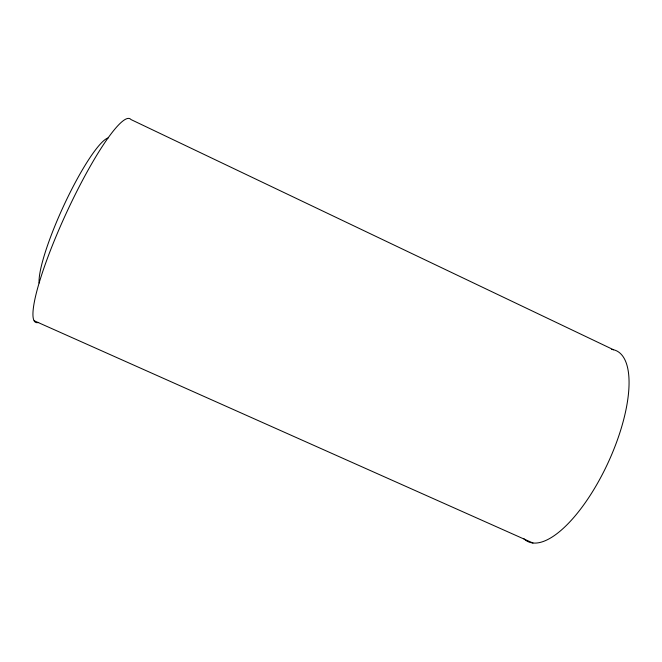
<?xml version="1.0" encoding="UTF-8"?>
<svg xmlns="http://www.w3.org/2000/svg" width="662" height="662" viewBox="0 0 662 662"><rect width="100%" height="100%" fill="white"/><g stroke="black" fill="none" stroke-linecap="round" stroke-linejoin="round"><path stroke-width="0.99" d="M34.201 320.756L532.976 543.03M613.558 349.768L130.927 119.524A112.184 18.064 -65.2 0 0 64.851 216.284A112.184 18.064 -65.2 0 0 38.669 322.386M611.68 349.42A105.167 39.497 -65.2 0 1 607.65 463.657A105.167 39.497 -65.2 0 1 523.642 538.529M39.099 283.022A82.618 14.109 -65.3 0 1 65.621 201.687A82.618 14.109 -65.3 0 1 108.088 137.969"/></g></svg>
